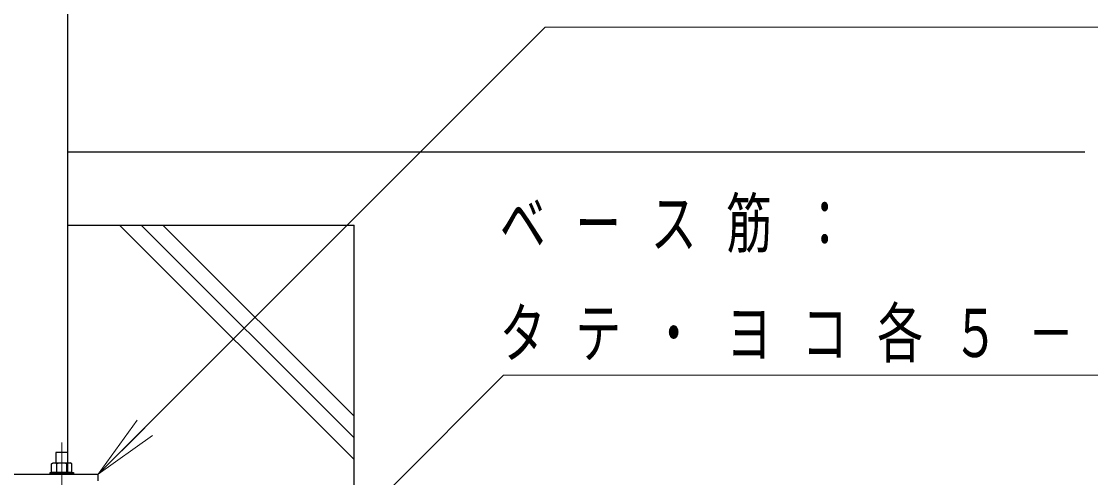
# Model space of a CAD drawing. Units: millimetres on the paper. Extents: x -385 to 0, y 0 to 267.
# Drawn here: x -110.65 to -61.88, y 126.9 to 147.7 of the extents above; entities that cross this region are included whole.
import ezdxf

# ---------------------------------------------------------------- set-up
doc = ezdxf.new("R2010")
doc.units = ezdxf.units.MM
doc.linetypes.add('USER2', pattern=[6, 3, -1, 1, -1])
doc.layers.add('LY_1', color=190, linetype='Continuous', lineweight=25)
doc.styles.add('ＭＳ ゴシック', font='')
doc.styles.get('ＭＳ ゴシック').set_extended_font_data('MS Gothic')

msp = doc.modelspace()

# ---------------------------------------------------------------- linework, layer by layer
at = {"layer": 'LY_1', "color": 7}
for p, q in [((-108.54, 127.054), (-108.54, 152.754)), ((-108.54, 141.754), (-62.145, 141.754)), ((-108.54, 138.421), (-95.478, 138.421)), ((-95.478, 118.421), (-95.478, 138.421)), ((-109.078, 128.054), (-109.078, 127.574)), ((-108.545, 128.054), (-109.078, 128.054)), ((-108.545, 128.054), (-108.545, 127.574)), ((-109.274, 127.529), (-109.195, 127.574)), ((-109.274, 127.141), (-109.274, 127.529)), ((-109.195, 127.574), (-108.428, 127.574)), ((-109.043, 127.141), (-109.043, 127.529)), ((-108.581, 127.141), (-108.581, 127.529)), ((-108.35, 127.529), (-108.428, 127.574)), ((-108.35, 127.141), (-108.35, 127.529)), ((-117.145, 127.054), (-107.145, 127.054)), ((-108.35, 127.141), (-109.274, 127.141)), ((-107.145, 126.754), (-107.145, 127.054))]:
    msp.add_line(p, q, dxfattribs=at)
at = {"layer": 'LY_1', "color": 7, "lineweight": 13}
for p, q in [((-106.177, 138.421), (-95.478, 127.722)), ((-105.187, 138.421), (-95.478, 128.712)), ((-104.197, 138.421), (-95.478, 129.702)), ((-107.145, 127.054), (-105.377, 129.529)), ((-107.145, 127.054), (-105.024, 129.176)), ((-104.67, 128.822), (-107.145, 127.054))]:
    msp.add_line(p, q, dxfattribs=at)
at = {"layer": 'LY_1', "color": 7, "linetype": 'USER2', "lineweight": 13}
msp.add_line((-108.812, 128.501), (-108.812, 120.968), dxfattribs=at)
at = {"layer": 'LY_1', "color": 7, "lineweight": 13}
for points in [[(-107.145, 127.054), (-86.756, 147.444), (-41.624, 147.444)], [(-98.852, 121.367), (-88.668, 131.575), (-40.364, 131.575)]]:
    msp.add_lwpolyline(points, dxfattribs=at)
at = {"layer": 'LY_1', "color": 7}
msp.add_lwpolyline([(-109.345, 127.141), (-108.278, 127.141), (-108.278, 127.054), (-109.345, 127.054)], close=True, dxfattribs=at)
for centre, radius, start, end in [((-109.158, 127.36), 0.204, 55.6159, 124.3841), ((-108.812, 126.8), 0.764, 72.4121, 107.5879), ((-108.465, 127.36), 0.204, 55.6159, 124.3841)]:
    msp.add_arc(centre, radius, start, end, dxfattribs=at)

# ---------------------------------------------------------------- texts
at = {"layer": 'LY_1', "color": 7, "char_height": 2.199, "attachment_point": 4, "style": 'ＭＳ ゴシック'}
for s, insert in [('\\T1.64;\\W0.7;ベース筋：', (-88.836, 138.375)), ('\\T1.64;\\W0.7;タテ・ヨコ各５－Ｄ１３\u3000＠２００', (-88.836, 133.375))]:
    msp.add_mtext(s, dxfattribs=dict(at, insert=insert))

doc.saveas('drawing.dxf')
